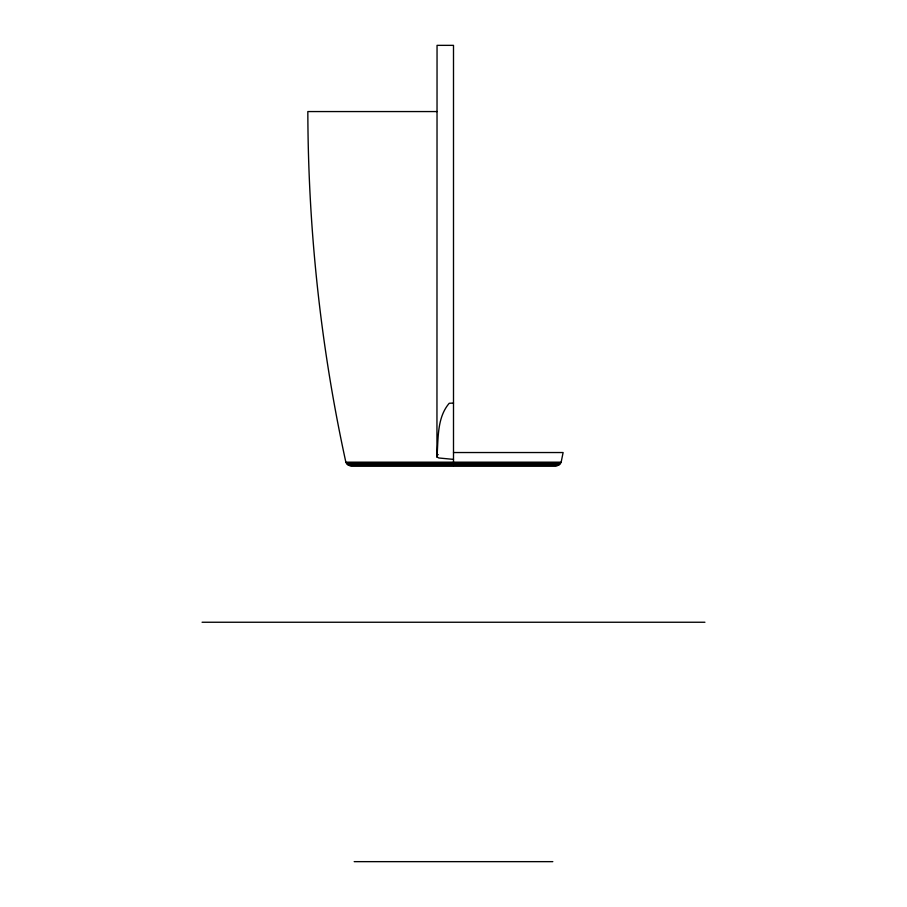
<?xml version="1.0" encoding="UTF-8"?>
<svg xmlns="http://www.w3.org/2000/svg" width="907" height="907" viewBox="0 0 907 907"><rect width="100%" height="100%" fill="white"/><g stroke="black" fill="none" stroke-linecap="round" stroke-linejoin="round"><path stroke-width="1.36" d="M453.5 459.384L438.852 457.99L436.947 457.003C438.466 438.863 436.766 417.844 449.214 403.286L453.5 403.059M561.274 461.595L563.111 452.536L453.5 452.536M437.049 111.561L307.836 111.561C308.108 229.154 320.67 346.689 345.726 461.595M437.14 454.679L438.24 454.679M345.873 462.173L561.127 462.173M346.1 462.717L560.9 462.717M346.372 463.25L560.628 463.25M346.712 463.738L560.288 463.738M347.098 464.191L559.902 464.191M347.54 464.599L559.46 464.599M348.016 464.951L558.984 464.951M348.537 465.234L558.463 465.234M349.082 465.472L557.918 465.472M349.66 465.642L557.34 465.642M350.839 465.779L556.161 465.779M202.068 622.247L704.932 622.247M354.183 861.65L552.817 861.65M453.5 465.779L453.5 45.35L437.049 45.35L436.947 457.003"/></g></svg>
